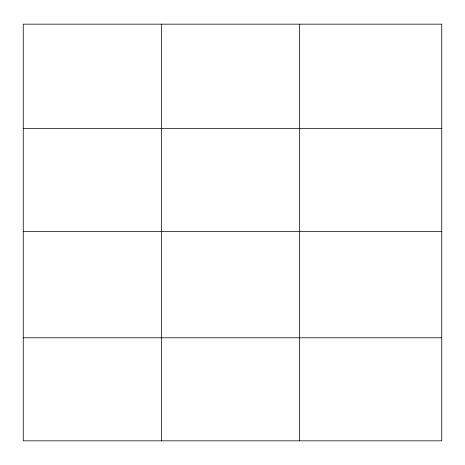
<?xml version="1.0" encoding="UTF-8"?>
<svg xmlns="http://www.w3.org/2000/svg" width="465" height="465" viewBox="0 0 465 465"><rect width="100%" height="100%" fill="white"/><g stroke="black" fill="none" stroke-linecap="round" stroke-linejoin="round"><path stroke-width="0.7" d="M441.75 231.605L441.75 24.163L23.25 24.163L23.25 440.837L441.75 440.837L441.75 231.605L23.25 231.605M23.25 128.549L441.75 128.549M23.25 337.782L441.75 337.782M299.46 24.163L299.46 440.837M161.355 24.163L161.355 440.837"/></g></svg>
